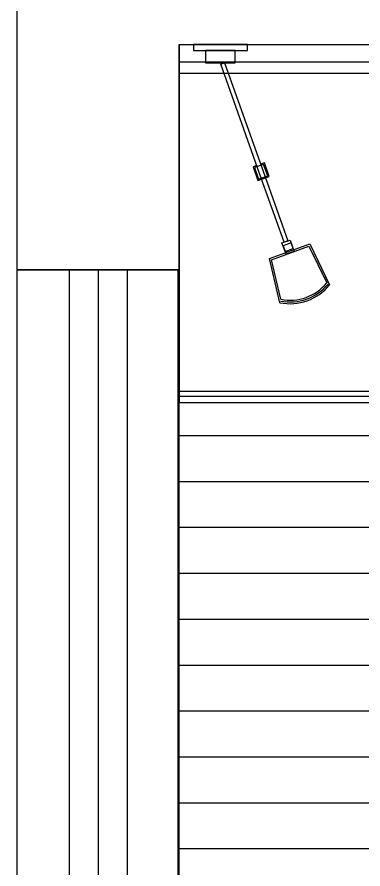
# Model space of a CAD drawing. Header units: millimetres. Extents: x 50914 to 68279, y -719533 to -710378.
# Drawn here: x 50914 to 51512, y -713644 to -712171 of the extents above; entities that cross this region are included whole.
import ezdxf

# ---------------------------------------------------------------- set-up
doc = ezdxf.new("R2010")
doc.units = ezdxf.units.MM
doc.header["$LTSCALE"] = 10
doc.layers.get('0').update_dxf_attribs({"linetype": 'CONTINUOUS'})
for name, color, linetype in [('__4', 38, 'CONTINUOUS'), ('___', 3, 'CONTINUOUS'), ('___0', 250, 'CONTINUOUS'), ('____', 45, 'CONTINUOUS')]:
    doc.layers.add(name, color=color, linetype=linetype)

msp = doc.modelspace()

# ---------------------------------------------------------------- hatches: boundary and pattern name
at = {"layer": '___0', "ltscale": 60}
h = msp.add_hatch(dxfattribs=at)
h.set_pattern_fill('ANSI31', color=256, scale=25, angle=135, style=0)
h.set_pattern_definition([(180, (-1176.07, -15426.53), (-7e-15, -79.375), [])])
h.paths.add_polyline_path([(55174.4, -714063.2), (55174.4, -713818.2), (54624.4, -713818.2), (54624.4, -712218.2), (54530.4, -712218.2), (54530.4, -712551.4, -1.868202), (54457.6, -712582.7, -0.069063), (54053.2, -712582.7, -1.868202), (53980.4, -712551.4), (53980.4, -712218.2), (53934.4, -712218.2), (53934.4, -713338.2), (54204.4, -713338.2), (54204.4, -713392.7), (54222.1, -713395.5), (54204.4, -713398.9), (54204.4, -713426.9), (54215.9, -713428.7), (54204.4, -713430.9), (54204.4, -713506.1), (54222.1, -713508.9), (54204.4, -713512.2), (54204.4, -713900.6), (54222.1, -713903.4), (54204.4, -713906.8), (54204.4, -714165.6), (54234.9, -714170.4), (54204.4, -714176.3), (54204.4, -714495.6), (54121.4, -714495.6), (54122.6, -714523.2), (54118.2, -714495.6), (54094.4, -714495.6), (54090.9, -714514), (54088, -714495.6), (52444, -714495.6), (52280.8, -714495.6), (52277.9, -714514), (52274.4, -714495.6), (52250.6, -714495.6), (52246.2, -714523.2), (52247.4, -714495.6), (52164.4, -714495.6), (52164.4, -714176.3), (52133.9, -714170.4), (52164.4, -714165.6), (52164.4, -713906.8), (52146.7, -713903.4), (52164.4, -713900.6), (52164.4, -713512.2), (52146.7, -713508.9), (52164.4, -713506.1), (52164.4, -713465), (52134.8, -713459.4, 0.226149), (52140.3, -713443), (52140.4, -713443), (52140.4, -712927.5, 0.389814), (52125.4, -712914.4), (52125.4, -713430.5, -0.414214), (52105.4, -713450.5), (51562.2, -713450.5, -0.414214), (51542.2, -713430.5), (51542.2, -712914.4, -0.000393), (51542.2, -712914.4, -0.994577), (51582.6, -712914.3), (51603.7, -712914.3, -0.255425), (51628.9, -712900.5), (52036.3, -712900.5, -0.255425), (52061.5, -712914.3), (52084.9, -712914.3, -0.994828), (52125.3, -712914.4, -0.45806), (52140.4, -712930.7), (52140.4, -713373.3), (52164.4, -713369.5), (52164.4, -713338.2), (52434.4, -713338.2), (52434.4, -712218.2), (52394.4, -712218.2), (52394.4, -712838.2), (51194.4, -712838.2), (51194.4, -714028.2), (51464.4, -714028.2), (51824.4, -714028.2), (51824.4, -715033.2), (52761.4, -715033.2), (52761.4, -714633.2), (53961.4, -714633.2), (53961.4, -715033.2), (55174.4, -715033.2), (55174.4, -714943.2)])
h.paths.add_polyline_path([(53509.6, -714588.7), (53512.3, -714526.9), (53522.2, -714578.9), (53527.4, -714545.6), (53532.3, -714571)], flags=16)
h.paths.add_polyline_path([(52999.3, -714558.3), (52998.4, -714578.9), (52997.1, -714572.1)], flags=16)

# ---------------------------------------------------------------- linework, layer by layer
at = {"ltscale": 60}
for p, q in [((50914.4, -712608.2), (50914.4, -711993.2)), ((51194.4, -712608.2), (51194.4, -712218.2)), ((51194.4, -712218.2), (55174.4, -712218.2)), ((51194.4, -712218.2), (52394.4, -712218.2)), ((51194.4, -712608.2), (50914.4, -712608.2))]:
    msp.add_line(p, q, dxfattribs=at)
at = {"color": 252}
msp.add_lwpolyline([(51312.4, -712218.2), (51219.1, -712218.2), (51219.1, -712228.8), (51312.4, -712228.8)], close=True, dxfattribs=at)
msp.add_lwpolyline([(51368.4, -712665), (51350.3, -712588.7), (51420, -712563.4), (51454.5, -712634.3)], dxfattribs=at)
msp.add_arc((51385.7, -712577.5), 89.2, 258.818, 320.4742, dxfattribs=at)
at = {"layer": '__4'}
msp.add_lwpolyline([(51413.7, -712655.9), (51413.6, -712655.9)], dxfattribs=at)
at = {"layer": '___', "ltscale": 60}
for p, q in [((51004.4, -712608.2), (51004.4, -714218.2)), ((51054.4, -712608.2), (51054.4, -714168.2)), ((51104.4, -712608.2), (51104.4, -714118.2)), ((51194.4, -714028.2), (51194.4, -712608.2))]:
    msp.add_line(p, q, dxfattribs=at)
msp.add_lwpolyline([(51192.1, -714028.2), (51464.4, -714028.2), (51464.4, -714308.2), (50914.4, -714308.2), (50914.4, -712608.2), (51192.1, -712608.2), (51192.1, -714030.5)], dxfattribs=at)
at = {"layer": '___0'}
for p, q in [((51194.4, -712248.2), (52394.4, -712248.2)), ((51194.4, -712826.5), (52364.4, -712826.5))]:
    msp.add_line(p, q, dxfattribs=at)
for points in [[(51291.4, -712228.8), (51240.1, -712228.8), (51240.1, -712250.4), (51291.4, -712250.4)], [(51336.4, -712449.4), (51342.8, -712447.1), (51382.3, -712557.9), (51375.9, -712560.2)], [(51372.1, -712561.6), (51386.1, -712556.6), (51393.1, -712576.2), (51379.1, -712581.2)], [(51377.4, -712576.3), (51391.3, -712571.3), (51387.8, -712561.5), (51373.9, -712566.5)]]:
    msp.add_lwpolyline(points, close=True, dxfattribs=at)
for points in [[(51336.4, -712449.4), (51266.2, -712252.7), (51272.6, -712250.4), (51342.8, -712447.1)], [(51328.7, -712427.9), (51322.1, -712430.2), (51330.5, -712453.7), (51350, -712446.7), (51341.7, -712423.2), (51335.1, -712425.6)], [(51342.8, -712447.1), (51347.5, -712445.5), (51340.4, -712425.8), (51324.7, -712431.4), (51331.7, -712451.1), (51336.4, -712449.4)], [(51370.1, -712659.1), (51353.8, -712590.6), (51418.5, -712567.2), (51449.4, -712630.7)]]:
    msp.add_lwpolyline(points, dxfattribs=at)
for radius in [81.8, 84.8]:
    msp.add_arc((51386.2, -712578.9), radius, 258.6301, 320.6629, dxfattribs=at)
at = {"layer": '____', "ltscale": 60}
for p, q in [((51194.4, -712218.2), (51194.4, -712838.2)), ((51194.4, -712268.2), (52394.4, -712268.2)), ((51194.4, -712818.2), (52394.4, -712818.2)), ((52394.4, -712838.2), (51194.4, -712838.2))]:
    msp.add_line(p, q, dxfattribs=at)

doc.saveas('drawing.dxf')
